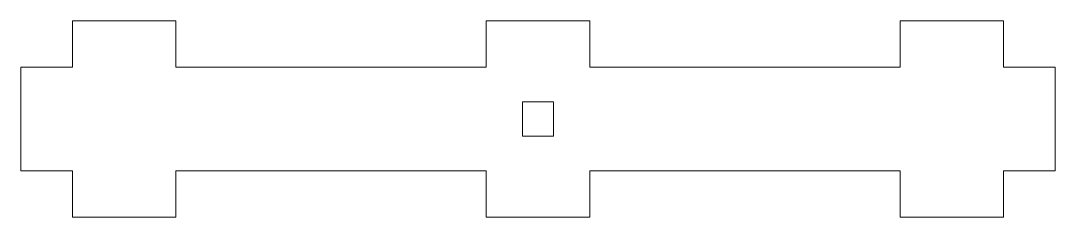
# Model space of a CAD drawing. Header units: millimetres. Extents: x -50 to 50, y -10 to 10.
import ezdxf

# ---------------------------------------------------------------- set-up
doc = ezdxf.new("R2010")
doc.units = ezdxf.units.MM
doc.layers.get('0').update_dxf_attribs({"linetype": 'CONTINUOUS', "lineweight": 0})

msp = doc.modelspace()

# ---------------------------------------------------------------- linework, layer by layer
for p, q in [((-45, 5), (-45, 9.5)), ((-45, 9.5), (-35, 9.5)), ((-35, 9.5), (-35, 5)), ((-5, 5), (-5, 9.5)), ((-5, 9.5), (5, 9.5)), ((5, 9.5), (5, 5)), ((35, 5), (35, 9.5)), ((35, 9.5), (45, 9.5)), ((45, 9.5), (45, 5)), ((-50, -5), (-50, 5)), ((-50, 5), (-45, 5)), ((-35, 5), (-5, 5)), ((5, 5), (35, 5)), ((45, 5), (50, 5)), ((50, 5), (50, -5)), ((-1.5, -1.667), (-1.5, 1.667)), ((-1.5, 1.667), (1.5, 1.667)), ((1.5, 1.667), (1.5, -1.667)), ((1.5, -1.667), (-1.5, -1.667)), ((-45, -5), (-50, -5)), ((-45, -9.5), (-45, -5)), ((-5, -5), (-35, -5)), ((-35, -5), (-35, -9.5)), ((-5, -9.5), (-5, -5)), ((35, -5), (5, -5)), ((5, -5), (5, -9.5)), ((35, -9.5), (35, -5)), ((50, -5), (45, -5)), ((45, -5), (45, -9.5)), ((-35, -9.5), (-45, -9.5)), ((5, -9.5), (-5, -9.5)), ((45, -9.5), (35, -9.5))]:
    msp.add_line(p, q)

doc.saveas('drawing.dxf')
